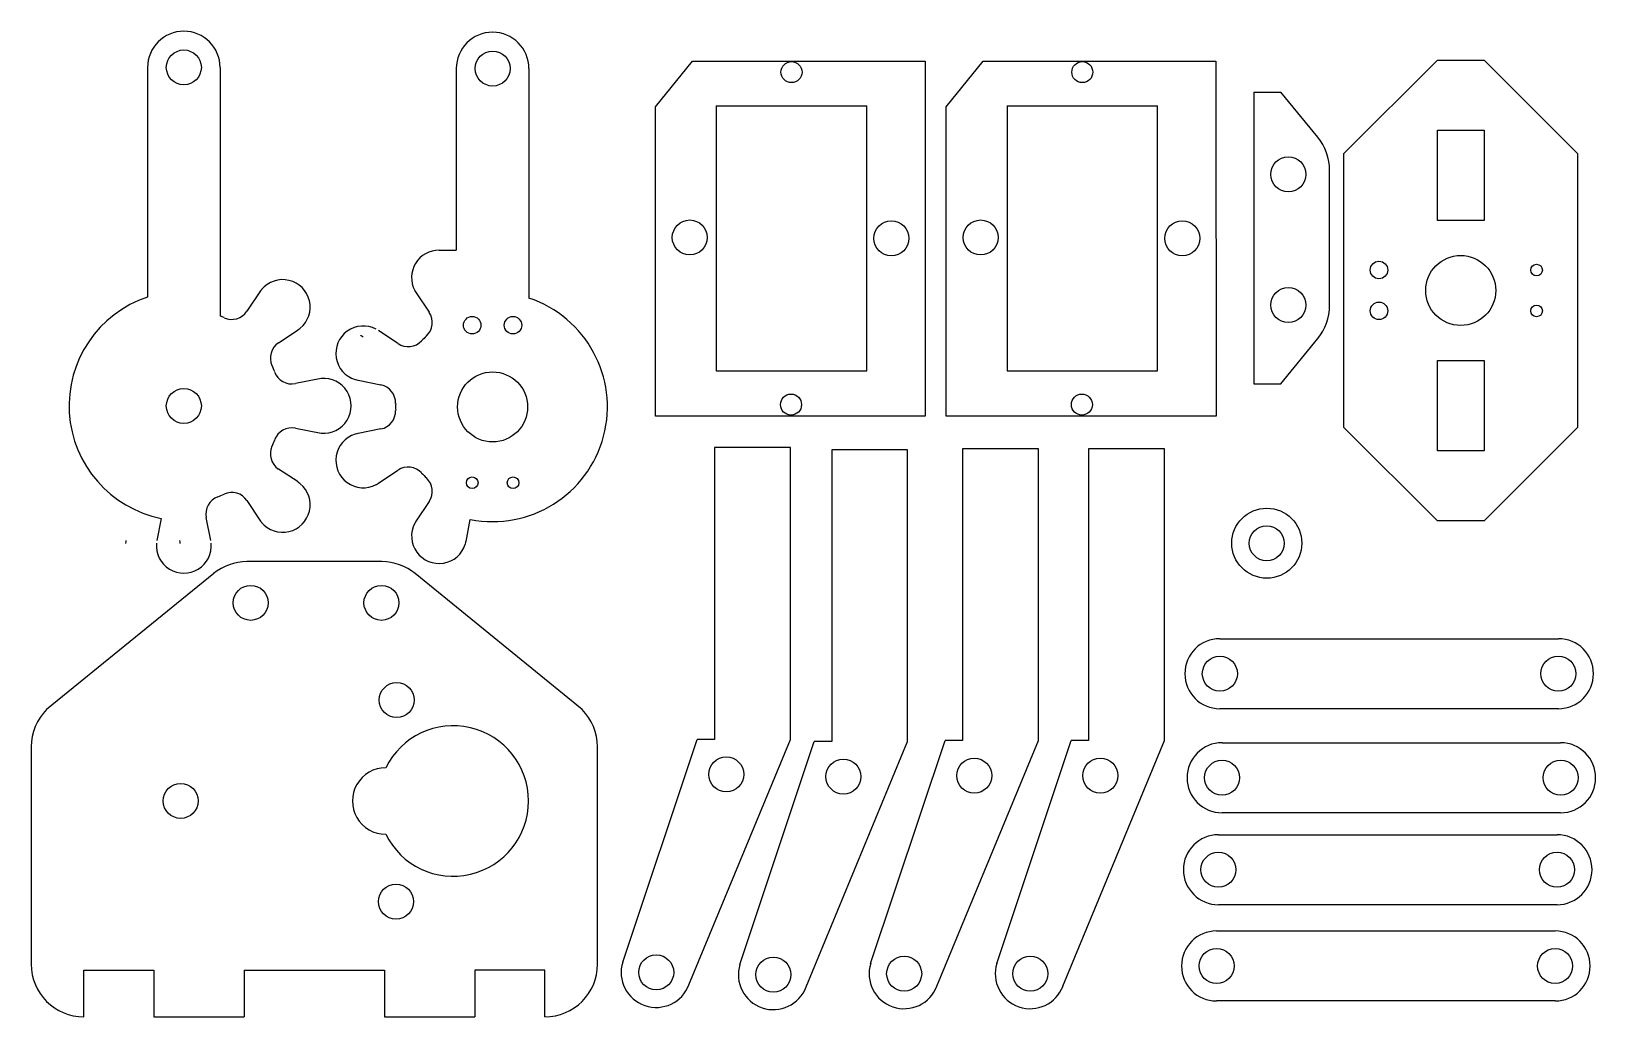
# Model space of a CAD drawing. Extents: x 3 to 137, y 372 to 456.
import ezdxf

# ---------------------------------------------------------------- set-up
doc = ezdxf.new("R2010")
doc.units = 0
doc.header["$LTSCALE"] = 10
doc.layers.get('0').update_dxf_attribs({"linetype": 'CONTINUOUS'})
doc.layers.add('Layer_1', color=7, linetype='CONTINUOUS')

msp = doc.modelspace()

# ---------------------------------------------------------------- linework, layer by layer
at = {"color": 1, "linetype": 'CONTINUOUS'}
for p, q in [((12.78, 453), (12.78, 433.33)), ((18.99, 453), (18.99, 431.71)), ((123.26, 453.64), (115.26, 445.64)), ((123.26, 453.64), (127.26, 453.64)), ((135.26, 445.64), (127.26, 453.64)), ((39.23, 452.91), (39.23, 437.34)), ((45.44, 452.91), (45.44, 433.24)), ((107.53, 450.89), (107.53, 425.89)), ((107.53, 450.89), (109.86, 450.89)), ((113.02, 447.02), (109.86, 450.89)), ((61.49, 449.7), (61.49, 427)), ((61.49, 449.7), (74.39, 449.7)), ((74.39, 427), (74.39, 449.7)), ((86.4, 449.7), (86.4, 427)), ((86.4, 449.7), (99.3, 449.7)), ((99.3, 427), (99.3, 449.7)), ((123.26, 439.89), (123.26, 447.64)), ((123.26, 447.64), (127.26, 447.64)), ((127.26, 447.64), (127.26, 439.89)), ((115.26, 422.14), (115.26, 445.64)), ((135.26, 445.64), (135.26, 422.14)), ((114.03, 432.61), (114.03, 444.18)), ((127.26, 439.89), (123.26, 439.89)), ((37.75, 437.34), (39.23, 437.34)), ((22.4, 433.78), (21.3, 432.11)), ((35.79, 433.68), (36.91, 432.02)), ((24, 429.41), (25.67, 430.52)), ((34.23, 429.34), (32.57, 430.46)), ((109.86, 425.89), (113.02, 429.77)), ((123.26, 420.14), (123.26, 427.89)), ((123.26, 427.89), (127.26, 427.89)), ((127.26, 427.89), (127.26, 420.14)), ((27.66, 426.34), (25.45, 425.91)), ((30.81, 426.19), (32.77, 425.8)), ((61.49, 427), (74.39, 427)), ((86.4, 427), (99.3, 427)), ((107.53, 425.89), (109.86, 425.89)), ((115.26, 422.14), (123.26, 414.14)), ((135.26, 422.14), (127.26, 414.14)), ((25.45, 422.08), (27.66, 421.65)), ((32.77, 422.02), (30.81, 421.64)), ((67.85, 420.42), (61.35, 420.42)), ((61.35, 420.42), (61.35, 395.42)), ((67.85, 395.42), (67.85, 420.42)), ((77.89, 420.23), (71.39, 420.23)), ((71.39, 420.23), (71.39, 395.23)), ((77.89, 395.23), (77.89, 420.23)), ((89.09, 420.31), (82.59, 420.31)), ((82.59, 420.31), (82.59, 395.31)), ((89.09, 395.31), (89.09, 420.31)), ((99.89, 420.31), (93.39, 420.31)), ((93.39, 420.31), (93.39, 395.31)), ((99.89, 395.31), (99.89, 420.31)), ((127.26, 420.14), (123.26, 420.14)), ((25.67, 417.48), (24, 418.59)), ((32.57, 417.37), (34.23, 418.48)), ((21.3, 415.88), (22.4, 414.21)), ((36.91, 415.81), (35.79, 414.15)), ((13.96, 414.36), (13.58, 412.47)), ((18.19, 412.47), (17.8, 414.43)), ((40.06, 412.38), (40.43, 414.27)), ((127.26, 414.14), (123.26, 414.14)), ((32.86, 410.65), (21.29, 410.65)), ((18.45, 409.64), (4.14, 397.97)), ((50.01, 397.97), (35.7, 409.64)), ((104.63, 404.05), (133.63, 404.05)), ((133.63, 398.05), (104.63, 398.05)), ((53.48, 376.33), (59.85, 395.42)), ((59.16, 374.39), (67.85, 395.42)), ((61.35, 395.42), (59.85, 395.42)), ((74.72, 376.22), (81.09, 395.31)), ((80.39, 374.28), (89.09, 395.31)), ((82.59, 395.31), (81.09, 395.31)), ((85.52, 376.22), (91.89, 395.31)), ((91.19, 374.28), (99.89, 395.31)), ((93.39, 395.31), (91.89, 395.31)), ((2.82, 394.79), (2.82, 376.15)), ((51.32, 376.15), (51.32, 394.79)), ((63.52, 376.14), (69.89, 395.23)), ((69.2, 374.2), (77.89, 395.23)), ((71.39, 395.23), (69.89, 395.23)), ((104.82, 395.13), (133.82, 395.13)), ((133.82, 389.13), (104.82, 389.13)), ((104.51, 387.25), (133.51, 387.25)), ((133.51, 381.25), (104.51, 381.25)), ((104.35, 379), (133.35, 379)), ((7.32, 371.65), (7.32, 375.65)), ((7.32, 375.65), (13.32, 375.65)), ((13.32, 375.65), (13.32, 371.65)), ((21.07, 375.65), (33.07, 375.65)), ((21.07, 375.65), (21.07, 371.65)), ((33.07, 375.65), (33.07, 371.65)), ((46.82, 375.65), (40.82, 375.65)), ((40.82, 375.65), (40.82, 371.65)), ((46.82, 371.65), (46.82, 375.65)), ((133.35, 373), (104.35, 373)), ((13.32, 371.65), (21.07, 371.65)), ((33.07, 371.65), (40.82, 371.65))]:
    msp.add_line(p, q, dxfattribs=at)
for centre, radius in [((15.89, 453), 1.5), ((42.34, 452.91), 1.5), ((67.94, 452.6), 0.9), ((92.85, 452.6), 0.9), ((110.5, 443.84), 1.5), ((59.23, 438.43), 1.5), ((76.5, 438.36), 1.5), ((84.14, 438.43), 1.5), ((101.41, 438.36), 1.5), ((125.26, 433.89), 3), ((118.26, 435.64), 0.75), ((131.76, 435.64), 0.5), ((110.5, 432.64), 1.5), ((118.26, 432.14), 0.75), ((40.59, 430.91), 0.75), ((44.09, 430.91), 0.75), ((131.76, 432.14), 0.5), ((42.34, 423.91), 3), ((15.89, 424), 1.5), ((67.9, 424.11), 0.9), ((92.81, 424.11), 0.9), ((40.59, 417.41), 0.5), ((44.09, 417.41), 0.5), ((108.65, 412.23), 3), ((108.65, 412.23), 1.5), ((21.62, 407.12), 1.5), ((32.82, 407.12), 1.5), ((104.63, 401.05), 1.5), ((133.63, 401.05), 1.5), ((34.13, 398.79), 1.5), ((62.35, 392.42), 1.5), ((72.39, 392.23), 1.5), ((83.59, 392.31), 1.5), ((94.39, 392.31), 1.5), ((104.82, 392.13), 1.5), ((133.82, 392.13), 1.5), ((15.62, 390.15), 1.5), ((104.51, 384.25), 1.5), ((133.51, 384.25), 1.5), ((34.06, 381.52), 1.5), ((56.35, 375.45), 1.5), ((66.39, 375.26), 1.5), ((77.59, 375.34), 1.5), ((88.39, 375.34), 1.5), ((104.35, 376), 1.5), ((133.35, 376), 1.5)]:
    msp.add_circle(centre, radius, dxfattribs=at)
for centre, radius, start, end in [((15.89, 453), 3.11, 0, 180), ((42.34, 452.91), 3.11, 0, 180), ((109.53, 444.18), 4.5, 0, 39.2067), ((37.75, 434.99), 2.35, 90, 207.7674), ((24.36, 432.47), 2.35, 309.7326, 140.2674), ((15.89, 424), 9.83, 108.4085, 258.6764), ((24.36, 432.47), 2.35, 141.0005, 146.3236), ((24.36, 432.47), 2.35, 140.2674, 141.0005), ((37.75, 434.99), 2.35, 207.7674, 208.5005), ((37.75, 434.99), 2.35, 208.5005, 213.8236), ((42.34, 423.91), 9.83, 258.8236, 71.5915), ((15.89, 424), 8.31, 65.4631, 68.0608), ((19.99, 432.98), 1.57, 245.4631, 326.3236), ((35.6, 431.14), 1.57, 312.9631, 33.8236), ((109.53, 432.61), 4.5, 320.7933, 0), ((24.36, 432.47), 2.35, 303.6764, 308.9995), ((24.36, 432.47), 2.35, 308.9995, 309.7326), ((31.26, 428.5), 2.35, 62.2326, 252.7674), ((24.87, 428.1), 1.57, 123.6764, 204.5369), ((29.95, 427.94), 2.35, 61.4995, 62.2326), ((29.95, 427.94), 2.35, 56.1764, 61.4995), ((35.11, 430.65), 1.57, 236.1764, 317.0369), ((42.34, 423.91), 8.31, 132.9631, 137.0369), ((15.89, 424), 8.31, 20.4631, 24.5369), ((25.14, 427.45), 1.57, 200.4631, 281.3236), ((27.87, 424), 2.35, 264.7326, 95.2674), ((31.26, 428.5), 2.35, 252.7674, 253.5005), ((31.26, 428.5), 2.35, 253.5005, 258.8236), ((32.46, 424.26), 1.57, 357.9631, 78.8236), ((32.46, 423.56), 1.57, 281.1764, 2.0369), ((42.34, 423.91), 8.31, 177.9631, 182.0369), ((25.14, 420.54), 1.57, 78.6764, 159.5369), ((15.89, 424), 8.31, 335.4631, 339.5369), ((31.26, 419.33), 2.35, 107.2326, 297.7674), ((31.26, 419.33), 2.35, 106.4995, 107.2326), ((31.26, 419.33), 2.35, 101.1764, 106.4995), ((24.87, 419.89), 1.57, 155.4631, 236.3236), ((35.11, 417.18), 1.57, 42.9631, 123.8236), ((42.34, 423.91), 8.31, 222.9631, 227.0369), ((24.36, 415.52), 2.35, 219.7326, 50.2674), ((24.36, 415.52), 2.35, 51.0005, 56.3236), ((24.36, 415.52), 2.35, 50.2674, 51.0005), ((31.26, 419.33), 2.35, 297.7674, 298.5005), ((31.26, 419.33), 2.35, 298.5005, 303.8236), ((35.6, 416.68), 1.57, 326.1764, 47.0369), ((19.34, 414.74), 1.57, 110.4631, 191.3236), ((15.89, 424), 8.31, 290.4631, 294.5369), ((19.99, 415.01), 1.57, 33.6764, 114.5369), ((24.36, 415.52), 2.35, 213.6764, 218.9995), ((37.75, 412.84), 2.35, 146.1764, 151.4995), ((24.36, 415.52), 2.35, 218.9995, 219.7326), ((37.75, 412.84), 2.35, 152.2326, 342.7674), ((37.75, 412.84), 2.35, 151.4995, 152.2326), ((13.24, 411.99), 2.35, 173.9995, 174.7326), ((13.24, 411.99), 2.35, 168.6764, 173.9995), ((15.89, 412.01), 2.35, 174.7326, 5.2674), ((13.24, 411.99), 2.35, 6.0005, 11.3236), ((13.24, 411.99), 2.35, 5.2674, 6.0005), ((37.75, 412.84), 2.35, 342.7674, 343.5005), ((37.75, 412.84), 2.35, 343.5005, 348.8236), ((21.29, 406.15), 4.5, 90, 129.2067), ((32.86, 406.15), 4.5, 50.7933, 90), ((104.63, 401.05), 3, 90, 270), ((133.63, 401.05), 3, 270, 90), ((7.32, 394.79), 4.5, 135, 180), ((46.82, 394.79), 4.5, 0, 45), ((104.82, 392.13), 3, 90, 270), ((133.82, 392.13), 3, 270, 90), ((104.51, 384.25), 3, 90, 270), ((133.51, 384.25), 3, 270, 90), ((104.35, 376), 3, 90, 270), ((133.35, 376), 3, 270, 90), ((7.32, 376.15), 4.5, 180, 270), ((46.82, 376.15), 4.5, 270, 0), ((56.35, 375.45), 3, 162.9738, 339.3007), ((66.39, 375.26), 3, 162.9738, 339.3007), ((77.59, 375.34), 3, 162.9738, 339.3007), ((88.39, 375.34), 3, 162.9738, 339.3007)]:
    msp.add_arc(centre, radius, start, end, dxfattribs=at)
at = {"layer": 'Layer_1', "color": 1, "linetype": 'CONTINUOUS'}
for p, q in [((56.29, 449.64), (59.46, 453.54)), ((59.46, 453.54), (79.39, 453.55)), ((79.39, 453.55), (79.4, 423.11)), ((81.2, 449.64), (84.37, 453.54)), ((84.37, 453.54), (104.3, 453.55)), ((104.3, 453.55), (104.31, 423.11)), ((56.29, 423.13), (56.29, 449.64)), ((81.2, 423.13), (81.2, 449.64)), ((79.4, 423.11), (56.29, 423.13)), ((104.31, 423.11), (81.2, 423.13))]:
    msp.add_line(p, q, dxfattribs=at)
for centre, radius, start, end in [((38.97, 390.14), 6.45, 206.2008, 153.7647), ((33.18, 390.14), 2.85, 89.9601, 270.0055)]:
    msp.add_arc(centre, radius, start, end, dxfattribs=at)

doc.saveas('drawing.dxf')
